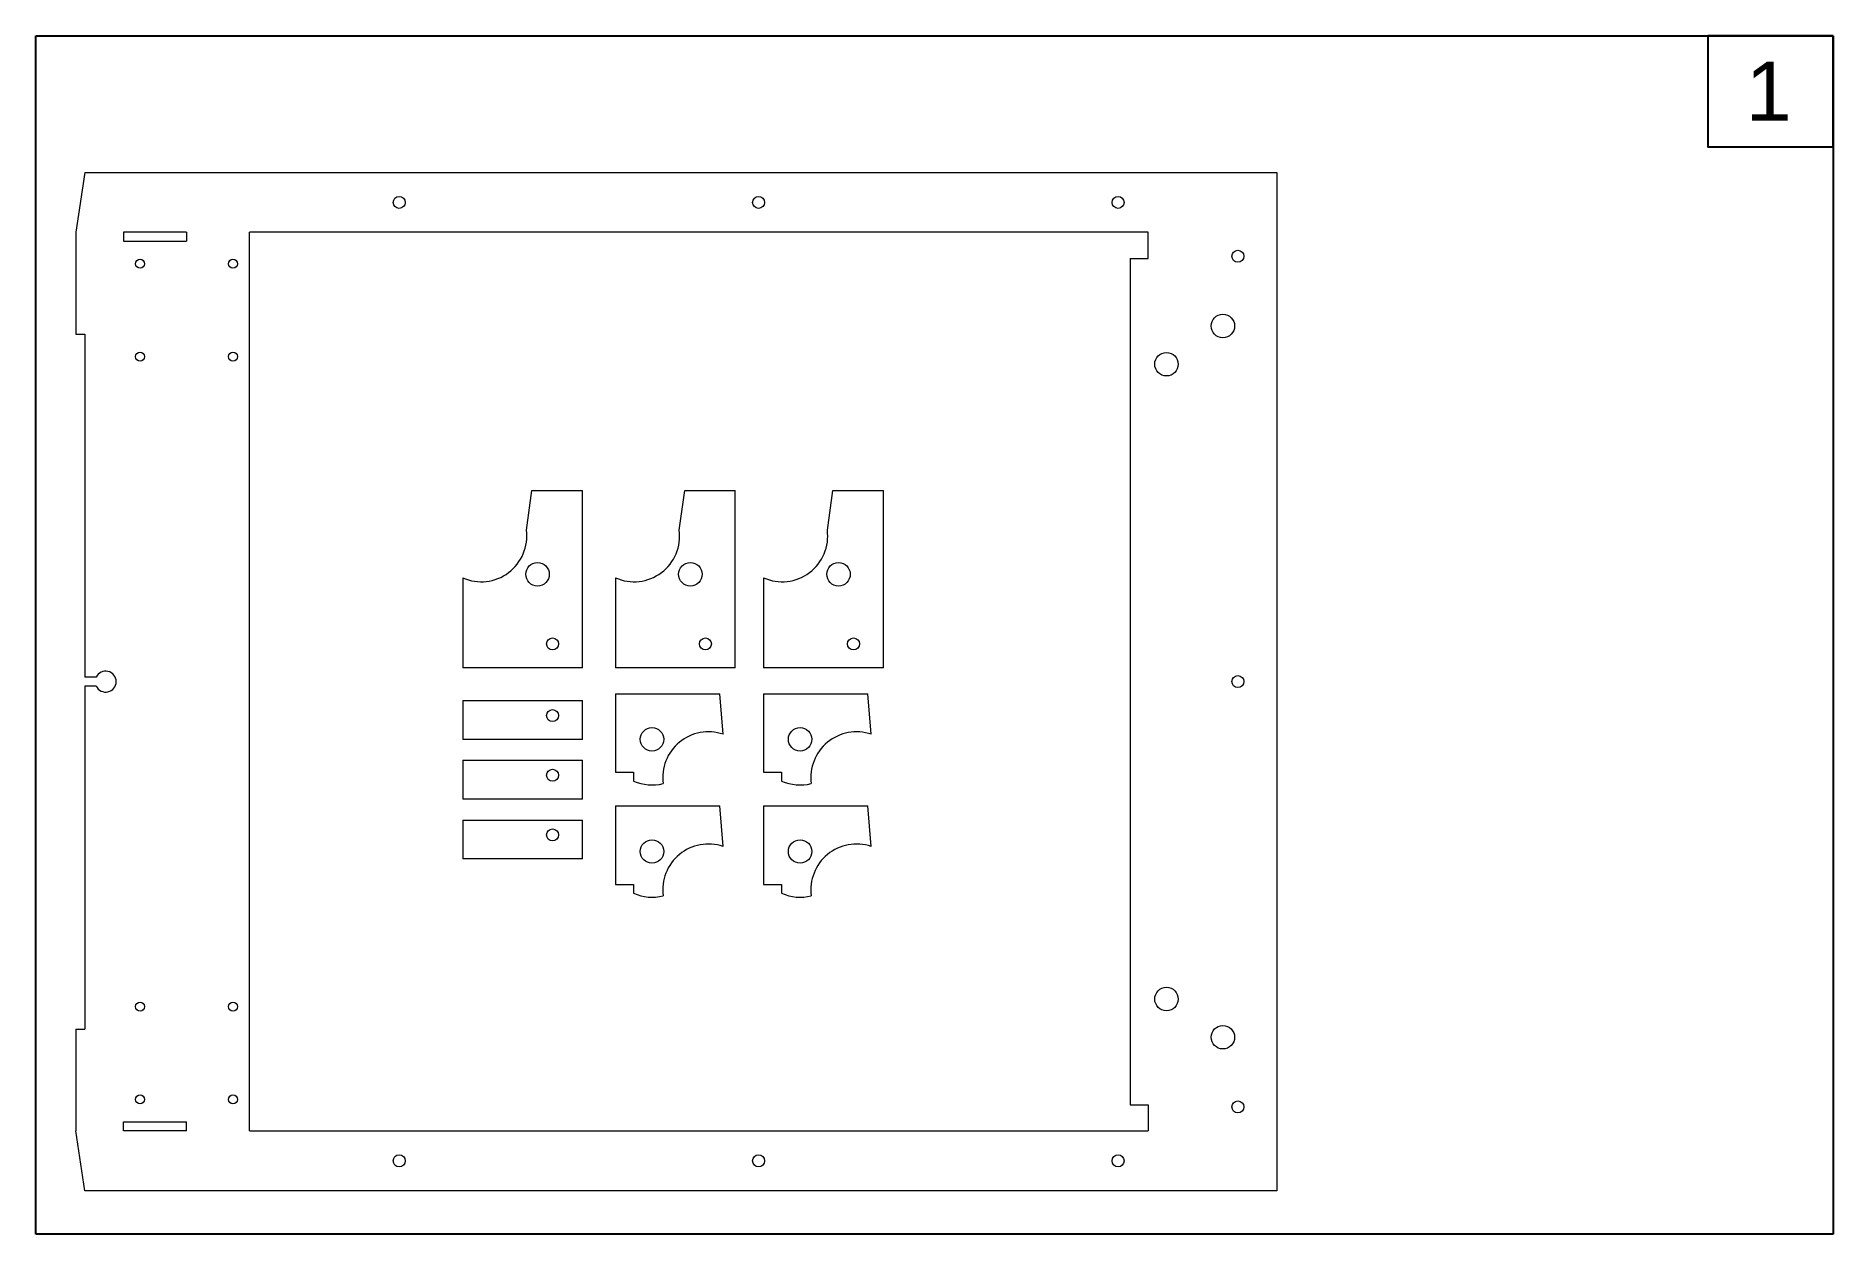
# Model space of a CAD drawing. Header units: millimetres. Extents: x 252 to 852, y 115 to 515.
import ezdxf

# ---------------------------------------------------------------- set-up
doc = ezdxf.new("R2010")
doc.units = ezdxf.units.MM
doc.styles.get("Standard").update_dxf_attribs({"font": 'Arial.ttf'})

msp = doc.modelspace()

# ---------------------------------------------------------------- linework, layer by layer
for p, q in [((252.19, 115.18), (252.19, 515.18)), ((252.19, 515.18), (852.19, 515.18)), ((852.19, 515.18), (852.19, 115.18)), ((852.19, 115.18), (252.19, 115.18))]:
    msp.add_line(p, q)
at = {"color": 7, "linetype": 'Continuous', "lineweight": 15}
for p, q in [((268.47, 469.62), (265.47, 449.62)), ((268.47, 469.62), (666.47, 469.62)), ((666.47, 469.62), (666.47, 129.62)), ((265.47, 449.62), (265.47, 415.62)), ((302.47, 449.62), (281.47, 449.62)), ((281.47, 449.62), (281.47, 446.62)), ((281.47, 446.62), (302.47, 446.62)), ((302.47, 449.62), (302.47, 446.62)), ((323.47, 149.62), (323.47, 449.62)), ((623.47, 449.62), (323.47, 449.62)), ((623.47, 440.92), (623.47, 449.62)), ((617.47, 440.92), (617.47, 158.32)), ((617.47, 440.92), (623.47, 440.92)), ((265.47, 415.62), (268.47, 415.62)), ((268.47, 415.62), (268.47, 301.12)), ((415.93, 350.23), (417.76, 363.44)), ((417.76, 363.44), (434.66, 363.44)), ((434.66, 304.18), (434.66, 363.44)), ((466.97, 350.23), (468.79, 363.44)), ((468.79, 363.44), (485.69, 363.44)), ((485.69, 304.18), (485.69, 363.44)), ((516.41, 350.23), (518.23, 363.44)), ((518.23, 363.44), (535.14, 363.44)), ((535.14, 304.18), (535.14, 363.44)), ((394.66, 334.27), (394.66, 304.18)), ((445.69, 334.27), (445.69, 304.18)), ((495.14, 334.27), (495.14, 304.18)), ((272.31, 301.12), (268.47, 301.12)), ((434.66, 304.18), (394.66, 304.18)), ((485.69, 304.18), (445.69, 304.18)), ((535.14, 304.18), (495.14, 304.18)), ((272.31, 298.12), (268.47, 298.12)), ((268.47, 298.12), (268.47, 183.62)), ((445.69, 295.59), (480.53, 295.59)), ((445.69, 295.59), (445.69, 269.35)), ((481.6, 282.03), (480.53, 295.59)), ((495.14, 295.59), (529.97, 295.59)), ((495.14, 295.59), (495.14, 269.35)), ((531.04, 282.03), (529.97, 295.59)), ((394.66, 293.27), (434.66, 293.27)), ((394.66, 293.27), (394.66, 280.27)), ((434.66, 280.27), (434.66, 293.27)), ((434.66, 280.27), (394.66, 280.27)), ((394.66, 273.34), (434.66, 273.34)), ((394.66, 273.34), (394.66, 260.34)), ((434.66, 260.34), (434.66, 273.34)), ((445.69, 269.35), (451.69, 269.35)), ((451.69, 269.35), (451.69, 266.41)), ((495.14, 269.35), (501.14, 269.35)), ((501.14, 269.35), (501.14, 266.41)), ((434.66, 260.34), (394.66, 260.34)), ((445.69, 258.13), (480.53, 258.13)), ((445.69, 258.13), (445.69, 231.89)), ((481.6, 244.57), (480.53, 258.13)), ((495.14, 258.13), (529.97, 258.13)), ((495.14, 258.13), (495.14, 231.89)), ((531.04, 244.57), (529.97, 258.13)), ((394.66, 253.41), (434.66, 253.41)), ((394.66, 253.41), (394.66, 240.41)), ((434.66, 240.41), (434.66, 253.41)), ((434.66, 240.41), (394.66, 240.41)), ((445.69, 231.89), (451.69, 231.89)), ((451.69, 231.89), (451.69, 228.95)), ((495.14, 231.89), (501.14, 231.89)), ((501.14, 231.89), (501.14, 228.95)), ((265.47, 183.62), (268.47, 183.62)), ((265.47, 183.62), (265.47, 149.62)), ((617.47, 158.32), (623.47, 158.32)), ((623.47, 158.32), (623.47, 149.62)), ((281.47, 149.62), (281.47, 152.62)), ((281.47, 152.62), (302.47, 152.62)), ((302.47, 149.62), (302.47, 152.62)), ((268.47, 129.62), (265.47, 149.62)), ((302.47, 149.62), (281.47, 149.62)), ((323.47, 149.62), (623.47, 149.62)), ((666.47, 129.62), (268.47, 129.62))]:
    msp.add_line(p, q, dxfattribs=at)
msp.add_lwpolyline([(852.19, 515.18), (810.41, 515.18), (810.41, 478.21), (852.19, 478.21)], close=True)
for centre, radius in [((373.47, 459.62), 2), ((493.47, 459.62), 2), ((613.47, 459.62), 2), ((286.97, 439.12), 1.5), ((317.97, 439.12), 1.5), ((653.47, 441.62), 2), ((648.47, 418.34), 3.92), ((286.97, 408.12), 1.5), ((317.97, 408.12), 1.5), ((629.64, 405.59), 3.92), ((419.66, 335.45), 3.92), ((470.69, 335.45), 3.92), ((520.14, 335.45), 3.92), ((424.66, 312.18), 2), ((475.69, 312.18), 2), ((525.14, 312.18), 2), ((653.47, 299.62), 2), ((424.66, 288.27), 2), ((457.86, 280.35), 3.91), ((507.31, 280.35), 3.91), ((424.66, 268.34), 2), ((424.66, 248.41), 2), ((457.86, 242.89), 3.91), ((507.31, 242.89), 3.91), ((286.97, 191.12), 1.5), ((317.97, 191.12), 1.5), ((629.64, 193.64), 3.92), ((648.47, 180.89), 3.91), ((286.97, 160.12), 1.5), ((317.97, 160.12), 1.5), ((653.47, 157.62), 2), ((373.47, 139.62), 2), ((493.47, 139.62), 2), ((613.47, 139.62), 2)]:
    msp.add_circle(centre, radius, dxfattribs=at)
for centre, radius, start, end in [((400.83, 348.2), 15.24, 246.11879, 7.64788), ((451.86, 348.2), 15.24, 246.11879, 7.64788), ((501.31, 348.2), 15.24, 246.11879, 7.64788), ((275.47, 299.62), 3.5, 205.37693, 154.62307), ((476.69, 267.6), 15.24, 71.23168, 187.64788), ((526.14, 267.6), 15.24, 71.23168, 187.64788), ((457.86, 280.35), 15.24, 246.11879, 284.1474), ((507.31, 280.35), 15.24, 246.11879, 284.1474), ((476.69, 230.14), 15.24, 71.23168, 187.64788), ((526.14, 230.14), 15.24, 71.23168, 187.64788), ((457.86, 242.89), 15.24, 246.11879, 284.1474), ((507.31, 242.89), 15.24, 246.11879, 284.1474)]:
    msp.add_arc(centre, radius, start, end, dxfattribs=at)

# ---------------------------------------------------------------- texts
msp.add_text('1', height=19.71).set_placement((823.04, 486.9))

doc.saveas('drawing.dxf')
